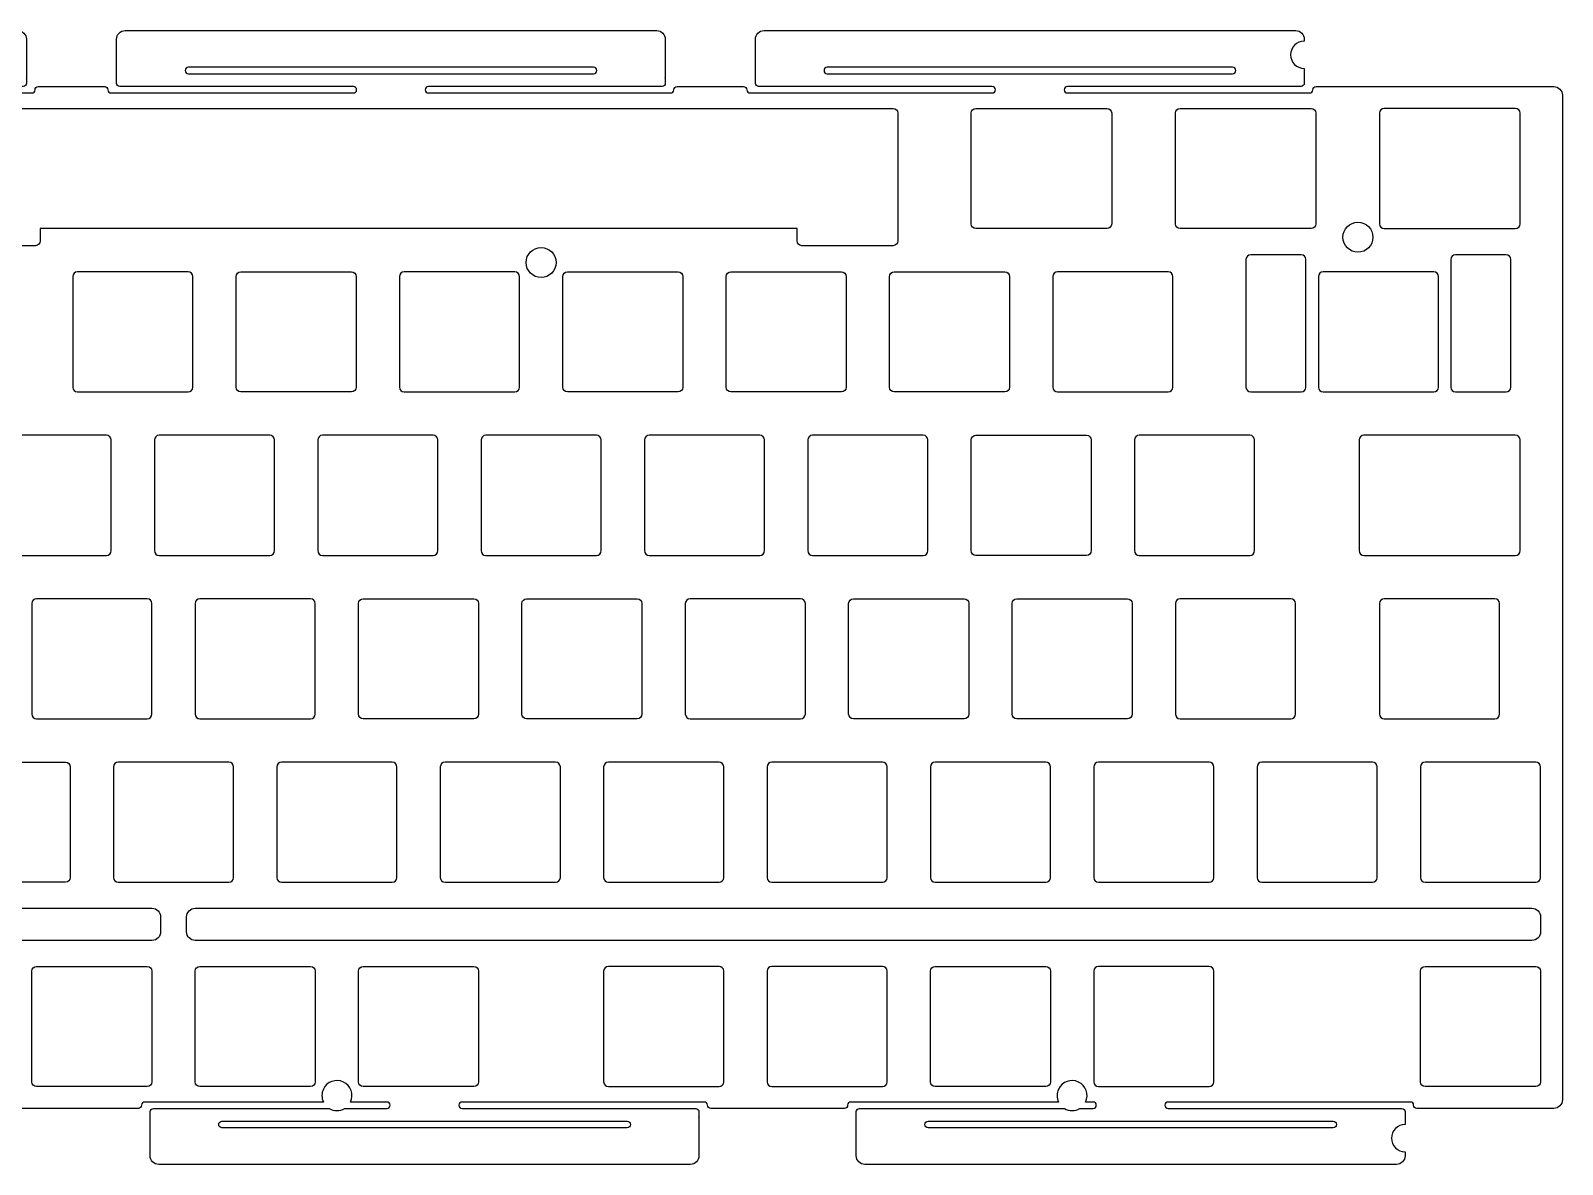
# Model space of a CAD drawing. Extents: x 126 to 474, y 234 to 367.
# Drawn here: x 295.2 to 473.9, y 234.4 to 366.6 of the extents above; entities that cross this region are included whole.
import ezdxf

# ---------------------------------------------------------------- set-up
doc = ezdxf.new("R2010")
doc.units = 0
doc.header["$MEASUREMENT"] = 0
doc.layers.get('0').update_dxf_attribs({"lineweight": 0})

# ---------------------------------------------------------------- blocks, each defined once
blk = doc.blocks.new('Block_0')
at = {"color": 18, "lineweight": 25, "true_color": 0x000000}
for centre in [(450.02, 342.5), (354.77, 339.55)]:
    blk.add_circle(centre, 1.75, dxfattribs=at)
for points, knots in [([(156.24, 365.35), (157.12, 365.35), (157.83, 364.64), (157.83, 363.77), (157.83, 362.89), (157.12, 362.18), (156.24, 362.18), (156.24, 362.18), (156.24, 360.43), (156.24, 360.43), (156.24, 360.22), (156.41, 360.06), (156.62, 360.06), (156.62, 360.06), (183.87, 360.06), (183.87, 360.06), (184.08, 360.06), (184.24, 359.89), (184.24, 359.68), (184.24, 359.47), (184.08, 359.31), (183.87, 359.31), (183.87, 359.31), (155.62, 359.31), (155.62, 359.31), (155.41, 359.31), (155.24, 359.47), (155.24, 359.68), (155.24, 359.89), (155.08, 360.06), (154.87, 360.06), (154.87, 360.06), (127.14, 360.06), (127.14, 360.06), (126.59, 360.06), (126.14, 359.61), (126.14, 359.06), (126.14, 359.06), (126.14, 241.94), (126.14, 241.94), (126.14, 241.39), (126.59, 240.94), (127.14, 240.94), (127.14, 240.94), (143.11, 240.94), (143.11, 240.94), (143.32, 240.94), (143.48, 241.11), (143.48, 241.32), (143.48, 241.53), (143.65, 241.69), (143.86, 241.69), (143.86, 241.69), (162.69, 241.69), (162.69, 241.69), (162.46, 242.17), (162.46, 242.72), (162.69, 243.19), (163.1, 244.07), (164.15, 244.44), (165.02, 244.02), (165.89, 243.61), (166.26, 242.57), (165.85, 241.69), (165.85, 241.69), (172.11, 241.69), (172.11, 241.69), (172.32, 241.69), (172.48, 241.53), (172.48, 241.32), (172.48, 241.11), (172.32, 240.94), (172.11, 240.94), (172.11, 240.94), (165.17, 240.94), (165.17, 240.94), (164.62, 240.61), (163.92, 240.61), (163.37, 240.94), (163.37, 240.94), (144.86, 240.94), (144.86, 240.94), (144.65, 240.94), (144.49, 240.78), (144.49, 240.57), (144.49, 240.57), (144.49, 239.07), (144.49, 239.07), (145.36, 239.07), (146.07, 238.36), (146.07, 237.48), (146.07, 236.6), (145.36, 235.89), (144.49, 235.89), (144.49, 235.89), (144.49, 235.42), (144.49, 235.42), (144.49, 234.87), (144.93, 234.42), (145.49, 234.42), (145.49, 234.42), (207.49, 234.42), (207.49, 234.42), (208.04, 234.42), (208.49, 234.87), (208.49, 235.42), (208.49, 235.42), (208.49, 240), (208.49, 240), (208.49, 239.98), (208.48, 239.96), (208.48, 239.94), (208.48, 239.94), (208.48, 240.57), (208.48, 240.57), (208.48, 240.78), (208.32, 240.94), (208.11, 240.94), (208.11, 240.94), (180.86, 240.94), (180.86, 240.94), (180.65, 240.94), (180.48, 241.11), (180.48, 241.32), (180.48, 241.53), (180.65, 241.69), (180.86, 241.69), (180.86, 241.69), (209.11, 241.69), (209.11, 241.69), (209.32, 241.69), (209.48, 241.53), (209.48, 241.32), (209.48, 241.11), (209.65, 240.94), (209.86, 240.94), (209.86, 240.94), (225.45, 240.94), (225.45, 240.94), (225.66, 240.94), (225.83, 241.11), (225.83, 241.32), (225.83, 241.53), (226, 241.69), (226.2, 241.69), (226.2, 241.69), (243.65, 241.69), (243.65, 241.69), (243.42, 242.17), (243.42, 242.72), (243.65, 243.19), (244.06, 244.07), (245.11, 244.44), (245.98, 244.02), (246.85, 243.61), (247.23, 242.57), (246.81, 241.69), (246.81, 241.69), (254.45, 241.69), (254.45, 241.69), (254.66, 241.69), (254.83, 241.53), (254.83, 241.32), (254.83, 241.11), (254.66, 240.94), (254.45, 240.94), (254.45, 240.94), (246.13, 240.94), (246.13, 240.94), (245.58, 240.61), (244.88, 240.61), (244.33, 240.94), (244.33, 240.94), (227.2, 240.94), (227.2, 240.94), (227, 240.94), (226.83, 240.78), (226.83, 240.57), (226.83, 240.57), (226.83, 235.42), (226.83, 235.42), (226.83, 234.87), (227.28, 234.42), (227.83, 234.42), (227.83, 234.42), (289.83, 234.42), (289.83, 234.42), (290.38, 234.42), (290.83, 234.87), (290.83, 235.42), (290.83, 235.42), (290.83, 239.99), (290.83, 239.99), (290.83, 239.97), (290.83, 239.96), (290.83, 239.94), (290.83, 239.94), (290.83, 240.57), (290.83, 240.57), (290.83, 240.78), (290.66, 240.94), (290.45, 240.94), (290.45, 240.94), (263.2, 240.94), (263.2, 240.94), (263, 240.94), (262.83, 241.11), (262.83, 241.32), (262.83, 241.53), (263, 241.69), (263.2, 241.69), (263.2, 241.69), (291.45, 241.69), (291.45, 241.69), (291.66, 241.69), (291.83, 241.53), (291.83, 241.32), (291.83, 241.11), (292, 240.94), (292.2, 240.94), (292.2, 240.94), (307.8, 240.94), (307.8, 240.94), (308, 240.94), (308.17, 241.11), (308.17, 241.32), (308.17, 241.53), (308.34, 241.69), (308.55, 241.69), (308.55, 241.69), (329.38, 241.69), (329.38, 241.69), (329.15, 242.17), (329.15, 242.72), (329.38, 243.19), (329.79, 244.07), (330.83, 244.44), (331.71, 244.02), (332.58, 243.61), (332.95, 242.57), (332.54, 241.69), (332.54, 241.69), (336.8, 241.69), (336.8, 241.69), (337, 241.69), (337.17, 241.53), (337.17, 241.32), (337.17, 241.11), (337, 240.94), (336.8, 240.94), (336.8, 240.94), (331.86, 240.94), (331.86, 240.94), (331.3, 240.61), (330.61, 240.61), (330.05, 240.94), (330.05, 240.94), (309.55, 240.94), (309.55, 240.94), (309.34, 240.94), (309.17, 240.78), (309.17, 240.57), (309.17, 240.57), (309.17, 235.42), (309.17, 235.42), (309.17, 234.87), (309.62, 234.42), (310.17, 234.42), (310.17, 234.42), (372.17, 234.42), (372.17, 234.42), (372.72, 234.42), (373.17, 234.87), (373.17, 235.42), (373.17, 235.42), (373.17, 239.98), (373.17, 239.98), (373.17, 239.96), (373.17, 239.95), (373.17, 239.94), (373.17, 239.94), (373.17, 240.57), (373.17, 240.57), (373.17, 240.78), (373, 240.94), (372.8, 240.94), (372.8, 240.94), (345.55, 240.94), (345.55, 240.94), (345.34, 240.94), (345.17, 241.11), (345.17, 241.32), (345.17, 241.53), (345.34, 241.69), (345.55, 241.69), (345.55, 241.69), (373.8, 241.69), (373.8, 241.69), (374, 241.69), (374.17, 241.53), (374.17, 241.32), (374.17, 241.11), (374.34, 240.94), (374.55, 240.94), (374.55, 240.94), (390.14, 240.94), (390.14, 240.94), (390.35, 240.94), (390.51, 241.11), (390.51, 241.32), (390.51, 241.53), (390.68, 241.69), (390.89, 241.69), (390.89, 241.69), (415.1, 241.69), (415.1, 241.69), (414.87, 242.17), (414.87, 242.72), (415.1, 243.19), (415.51, 244.07), (416.56, 244.44), (417.43, 244.02), (418.3, 243.61), (418.68, 242.57), (418.26, 241.69), (418.26, 241.69), (419.14, 241.69), (419.14, 241.69), (419.35, 241.69), (419.51, 241.53), (419.51, 241.32), (419.51, 241.11), (419.35, 240.94), (419.14, 240.94), (419.14, 240.94), (417.58, 240.94), (417.58, 240.94), (417.03, 240.61), (416.33, 240.61), (415.78, 240.94), (415.78, 240.94), (391.89, 240.94), (391.89, 240.94), (391.68, 240.94), (391.51, 240.78), (391.51, 240.57), (391.51, 240.57), (391.51, 235.42), (391.51, 235.42), (391.51, 234.87), (391.96, 234.42), (392.51, 234.42), (392.51, 234.42), (454.51, 234.42), (454.51, 234.42), (455.07, 234.42), (455.51, 234.87), (455.51, 235.42), (455.51, 235.42), (455.51, 235.89), (455.51, 235.89), (454.64, 235.89), (453.93, 236.6), (453.93, 237.48), (453.93, 238.36), (454.64, 239.07), (455.51, 239.07), (455.51, 239.07), (455.51, 240.57), (455.51, 240.57), (455.51, 240.78), (455.35, 240.94), (455.14, 240.94), (455.14, 240.94), (427.89, 240.94), (427.89, 240.94), (427.68, 240.94), (427.51, 241.11), (427.51, 241.32), (427.51, 241.53), (427.68, 241.69), (427.89, 241.69), (427.89, 241.69), (456.14, 241.69), (456.14, 241.69), (456.35, 241.69), (456.51, 241.53), (456.51, 241.32), (456.51, 241.11), (456.68, 240.94), (456.89, 240.94), (456.89, 240.94), (472.86, 240.94), (472.86, 240.94), (473.41, 240.94), (473.86, 241.39), (473.86, 241.94), (473.86, 241.94), (473.86, 359.06), (473.86, 359.06), (473.86, 359.61), (473.41, 360.06), (472.86, 360.06), (472.86, 360.06), (445.13, 360.06), (445.13, 360.06), (444.92, 360.06), (444.76, 359.89), (444.76, 359.68), (444.76, 359.47), (444.59, 359.31), (444.38, 359.31), (444.38, 359.31), (416.13, 359.31), (416.13, 359.31), (415.92, 359.31), (415.76, 359.47), (415.76, 359.68), (415.76, 359.89), (415.92, 360.06), (416.13, 360.06), (416.13, 360.06), (443.38, 360.06), (443.38, 360.06), (443.59, 360.06), (443.76, 360.22), (443.76, 360.43), (443.76, 360.43), (443.76, 362.18), (443.76, 362.18), (442.88, 362.18), (442.17, 362.89), (442.17, 363.77), (442.17, 364.64), (442.88, 365.35), (443.76, 365.35), (443.76, 365.35), (443.76, 365.58), (443.76, 365.58), (443.76, 366.13), (443.31, 366.58), (442.76, 366.58), (442.76, 366.58), (380.76, 366.58), (380.76, 366.58), (380.2, 366.58), (379.76, 366.13), (379.76, 365.58), (379.76, 365.58), (379.76, 360.43), (379.76, 360.43), (379.76, 360.22), (379.92, 360.06), (380.13, 360.06), (380.13, 360.06), (407.38, 360.06), (407.38, 360.06), (407.59, 360.06), (407.76, 359.89), (407.76, 359.68), (407.76, 359.47), (407.59, 359.31), (407.38, 359.31), (407.38, 359.31), (379.13, 359.31), (379.13, 359.31), (378.92, 359.31), (378.76, 359.47), (378.76, 359.68), (378.76, 359.89), (378.59, 360.06), (378.38, 360.06), (378.38, 360.06), (370.63, 360.06), (370.63, 360.06), (370.42, 360.06), (370.25, 359.89), (370.25, 359.68), (370.25, 359.47), (370.08, 359.31), (369.88, 359.31), (369.88, 359.31), (341.63, 359.31), (341.63, 359.31), (341.42, 359.31), (341.25, 359.47), (341.25, 359.68), (341.25, 359.89), (341.42, 360.06), (341.63, 360.06), (341.63, 360.06), (368.88, 360.06), (368.88, 360.06), (369.08, 360.06), (369.25, 360.22), (369.25, 360.43), (369.25, 360.43), (369.25, 361.06), (369.25, 361.06), (369.25, 361.05), (369.25, 361.04), (369.25, 361.03), (369.25, 361.03), (369.25, 365.58), (369.25, 365.58), (369.25, 366.13), (368.8, 366.58), (368.25, 366.58), (368.25, 366.58), (306.25, 366.58), (306.25, 366.58), (305.7, 366.58), (305.25, 366.13), (305.25, 365.58), (305.25, 365.58), (305.25, 360.43), (305.25, 360.43), (305.25, 360.22), (305.42, 360.06), (305.63, 360.06), (305.63, 360.06), (332.88, 360.06), (332.88, 360.06), (333.08, 360.06), (333.25, 359.89), (333.25, 359.68), (333.25, 359.47), (333.08, 359.31), (332.88, 359.31), (332.88, 359.31), (304.63, 359.31), (304.63, 359.31), (304.42, 359.31), (304.25, 359.47), (304.25, 359.68), (304.25, 359.89), (304.08, 360.06), (303.88, 360.06), (303.88, 360.06), (296.12, 360.06), (296.12, 360.06), (295.92, 360.06), (295.75, 359.89), (295.75, 359.68), (295.75, 359.47), (295.58, 359.31), (295.37, 359.31), (295.37, 359.31), (267.12, 359.31), (267.12, 359.31), (266.92, 359.31), (266.75, 359.47), (266.75, 359.68), (266.75, 359.89), (266.92, 360.06), (267.12, 360.06), (267.12, 360.06), (294.37, 360.06), (294.37, 360.06), (294.58, 360.06), (294.75, 360.22), (294.75, 360.43), (294.75, 360.43), (294.75, 361.06), (294.75, 361.06), (294.75, 361.05), (294.75, 361.04), (294.75, 361.02), (294.75, 361.02), (294.75, 365.58), (294.75, 365.58), (294.75, 366.13), (294.3, 366.58), (293.75, 366.58), (293.75, 366.58), (231.75, 366.58), (231.75, 366.58), (231.2, 366.58), (230.75, 366.13), (230.75, 365.58), (230.75, 365.58), (230.75, 360.43), (230.75, 360.43), (230.75, 360.22), (230.92, 360.06), (231.12, 360.06), (231.12, 360.06), (258.37, 360.06), (258.37, 360.06), (258.58, 360.06), (258.75, 359.89), (258.75, 359.68), (258.75, 359.47), (258.58, 359.31), (258.37, 359.31), (258.37, 359.31), (230.12, 359.31), (230.12, 359.31), (229.92, 359.31), (229.75, 359.47), (229.75, 359.68), (229.75, 359.89), (229.58, 360.06), (229.37, 360.06), (229.37, 360.06), (221.62, 360.06), (221.62, 360.06), (221.41, 360.06), (221.24, 359.89), (221.24, 359.68), (221.24, 359.47), (221.08, 359.31), (220.87, 359.31), (220.87, 359.31), (192.62, 359.31), (192.62, 359.31), (192.41, 359.31), (192.24, 359.47), (192.24, 359.68), (192.24, 359.89), (192.41, 360.06), (192.62, 360.06), (192.62, 360.06), (219.87, 360.06), (219.87, 360.06), (220.08, 360.06), (220.24, 360.22), (220.24, 360.43), (220.24, 360.43), (220.24, 361.06), (220.24, 361.06), (220.24, 361.04), (220.24, 361.03), (220.24, 361.02), (220.24, 361.02), (220.24, 365.58), (220.24, 365.58), (220.24, 366.13), (219.8, 366.58), (219.24, 366.58), (219.24, 366.58), (157.24, 366.58), (157.24, 366.58), (156.69, 366.58), (156.24, 366.13), (156.24, 365.58), (156.24, 365.58), (156.24, 365.35), (156.24, 365.35)], [0, 0, 0, 0, 1, 1, 1, 2, 2, 2, 3, 3, 3, 4, 4, 4, 5, 5, 5, 6, 6, 6, 7, 7, 7, 8, 8, 8, 9, 9, 9, 10, 10, 10, 11, 11, 11, 12, 12, 12, 13, 13, 13, 14, 14, 14, 15, 15, 15, 16, 16, 16, 17, 17, 17, 18, 18, 18, 19, 19, 19, 20, 20, 20, 21, 21, 21, 22, 22, 22, 23, 23, 23, 24, 24, 24, 25, 25, 25, 26, 26, 26, 27, 27, 27, 28, 28, 28, 29, 29, 29, 30, 30, 30, 31, 31, 31, 32, 32, 32, 33, 33, 33, 34, 34, 34, 35, 35, 35, 36, 36, 36, 37, 37, 37, 38, 38, 38, 39, 39, 39, 40, 40, 40, 41, 41, 41, 42, 42, 42, 43, 43, 43, 44, 44, 44, 45, 45, 45, 46, 46, 46, 47, 47, 47, 48, 48, 48, 49, 49, 49, 50, 50, 50, 51, 51, 51, 52, 52, 52, 53, 53, 53, 54, 54, 54, 55, 55, 55, 56, 56, 56, 57, 57, 57, 58, 58, 58, 59, 59, 59, 60, 60, 60, 61, 61, 61, 62, 62, 62, 63, 63, 63, 64, 64, 64, 65, 65, 65, 66, 66, 66, 67, 67, 67, 68, 68, 68, 69, 69, 69, 70, 70, 70, 71, 71, 71, 72, 72, 72, 73, 73, 73, 74, 74, 74, 75, 75, 75, 76, 76, 76, 77, 77, 77, 78, 78, 78, 79, 79, 79, 80, 80, 80, 81, 81, 81, 82, 82, 82, 83, 83, 83, 84, 84, 84, 85, 85, 85, 86, 86, 86, 87, 87, 87, 88, 88, 88, 89, 89, 89, 90, 90, 90, 91, 91, 91, 92, 92, 92, 93, 93, 93, 94, 94, 94, 95, 95, 95, 96, 96, 96, 97, 97, 97, 98, 98, 98, 99, 99, 99, 100, 100, 100, 101, 101, 101, 102, 102, 102, 103, 103, 103, 104, 104, 104, 105, 105, 105, 106, 106, 106, 107, 107, 107, 108, 108, 108, 109, 109, 109, 110, 110, 110, 111, 111, 111, 112, 112, 112, 113, 113, 113, 114, 114, 114, 115, 115, 115, 116, 116, 116, 117, 117, 117, 118, 118, 118, 119, 119, 119, 120, 120, 120, 121, 121, 121, 122, 122, 122, 123, 123, 123, 124, 124, 124, 125, 125, 125, 126, 126, 126, 127, 127, 127, 128, 128, 128, 129, 129, 129, 130, 130, 130, 131, 131, 131, 132, 132, 132, 133, 133, 133, 134, 134, 134, 135, 135, 135, 136, 136, 136, 137, 137, 137, 138, 138, 138, 139, 139, 139, 140, 140, 140, 141, 141, 141, 142, 142, 142, 143, 143, 143, 144, 144, 144, 145, 145, 145, 146, 146, 146, 147, 147, 147, 148, 148, 148, 149, 149, 149, 150, 150, 150, 151, 151, 151, 152, 152, 152, 153, 153, 153, 154, 154, 154, 155, 155, 155, 156, 156, 156, 157, 157, 157, 158, 158, 158, 159, 159, 159, 160, 160, 160, 161, 161, 161, 162, 162, 162, 163, 163, 163, 164, 164, 164, 165, 165, 165, 166, 166, 166, 167, 167, 167, 168, 168, 168, 169, 169, 169, 170, 170, 170, 171, 171, 171, 172, 172, 172, 173, 173, 173, 174, 174, 174, 175, 175, 175, 176, 176, 176, 177, 177, 177, 178, 178, 178, 179, 179, 179, 180, 180, 180, 181, 181, 181, 182, 182, 182, 183, 183, 183, 184, 184, 184, 185, 185, 185, 186, 186, 186, 187, 187, 187, 188, 188, 188, 189, 189, 189, 190, 190, 190, 191, 191, 191, 192, 192, 192, 193, 193, 193, 194, 194, 194, 195, 195, 195, 196, 196, 196, 197, 197, 197, 198, 198, 198, 199, 199, 199, 200, 200, 200, 201, 201, 201, 202, 202, 202, 203, 203, 203, 204, 204, 204, 205, 205, 205, 206, 206, 206, 207, 207, 207, 208, 208, 208, 209, 209, 209, 210, 210, 210, 211, 211, 211, 212, 212, 212, 213, 213, 213, 214, 214, 214, 215, 215, 215, 216, 216, 216, 216]), ([(360.88, 362.31), (361.08, 362.31), (361.25, 362.14), (361.25, 361.93), (361.25, 361.72), (361.08, 361.56), (360.88, 361.56), (360.88, 361.56), (313.63, 361.56), (313.63, 361.56), (313.42, 361.56), (313.25, 361.72), (313.25, 361.93), (313.25, 362.14), (313.42, 362.31), (313.63, 362.31), (313.63, 362.31), (360.88, 362.31), (360.88, 362.31)], [0, 0, 0, 0, 1, 1, 1, 2, 2, 2, 3, 3, 3, 4, 4, 4, 5, 5, 5, 6, 6, 6, 6]), ([(435.38, 362.31), (435.59, 362.31), (435.76, 362.14), (435.76, 361.93), (435.76, 361.72), (435.59, 361.56), (435.38, 361.56), (435.38, 361.56), (388.13, 361.56), (388.13, 361.56), (387.92, 361.56), (387.76, 361.72), (387.76, 361.93), (387.76, 362.14), (387.92, 362.31), (388.13, 362.31), (388.13, 362.31), (435.38, 362.31), (435.38, 362.31)], [0, 0, 0, 0, 1, 1, 1, 2, 2, 2, 3, 3, 3, 4, 4, 4, 5, 5, 5, 6, 6, 6, 6]), ([(395.81, 357.51), (395.81, 357.51), (262.59, 357.51), (262.59, 357.51), (262.29, 357.51), (262.04, 357.26), (262.04, 356.96), (262.04, 356.96), (262.04, 344.06), (262.04, 344.06), (262.04, 343.75), (262.29, 343.51), (262.59, 343.51), (262.59, 343.51), (270.31, 343.51), (270.31, 343.51), (270.31, 343.51), (270.31, 342.06), (270.31, 342.06), (270.31, 341.75), (270.55, 341.51), (270.86, 341.51), (270.86, 341.51), (276.76, 341.51), (276.76, 341.51), (277.06, 341.51), (277.31, 341.75), (277.31, 342.06), (277.31, 342.06), (277.31, 343.51), (277.31, 343.51), (277.31, 343.51), (277.88, 343.51), (277.88, 343.51), (277.92, 343.51), (277.96, 343.52), (278.01, 343.53), (278.23, 343.52), (278.46, 343.51), (278.7, 343.51), (278.7, 343.51), (289.36, 343.51), (289.36, 343.51), (289.36, 343.51), (289.36, 342.06), (289.36, 342.06), (289.36, 341.75), (289.61, 341.51), (289.91, 341.51), (289.91, 341.51), (295.81, 341.51), (295.81, 341.51), (296.12, 341.51), (296.36, 341.75), (296.36, 342.06), (296.36, 342.06), (296.36, 343.51), (296.36, 343.51), (296.36, 343.51), (384.61, 343.51), (384.61, 343.51), (384.61, 343.51), (384.61, 342.06), (384.61, 342.06), (384.61, 341.75), (384.85, 341.51), (385.16, 341.51), (385.16, 341.51), (395.81, 341.51), (395.81, 341.51), (396.12, 341.51), (396.36, 341.75), (396.36, 342.06), (396.36, 342.06), (396.36, 356.96), (396.36, 356.96), (396.36, 357.26), (396.12, 357.51), (395.81, 357.51)], [0, 0, 0, 0, 1, 1, 1, 2, 2, 2, 3, 3, 3, 4, 4, 4, 5, 5, 5, 6, 6, 6, 7, 7, 7, 8, 8, 8, 9, 9, 9, 10, 10, 10, 11, 11, 11, 12, 12, 12, 13, 13, 13, 14, 14, 14, 15, 15, 15, 16, 16, 16, 17, 17, 17, 18, 18, 18, 19, 19, 19, 20, 20, 20, 21, 21, 21, 22, 22, 22, 23, 23, 23, 24, 24, 24, 25, 25, 25, 26, 26, 26, 26]), ([(405.47, 343.51), (405.47, 343.51), (420.75, 343.51), (420.75, 343.51), (421.05, 343.51), (421.3, 343.75), (421.3, 344.06), (421.3, 344.06), (421.3, 356.96), (421.3, 356.96), (421.3, 357.26), (421.05, 357.51), (420.75, 357.51), (420.75, 357.51), (405.47, 357.51), (405.47, 357.51), (405.16, 357.51), (404.92, 357.26), (404.92, 356.96), (404.92, 356.96), (404.92, 344.06), (404.92, 344.06), (404.92, 343.75), (405.16, 343.51), (405.47, 343.51)], [0, 0, 0, 0, 1, 1, 1, 2, 2, 2, 3, 3, 3, 4, 4, 4, 5, 5, 5, 6, 6, 6, 7, 7, 7, 8, 8, 8, 8]), ([(445.11, 344.06), (445.11, 344.06), (445.11, 356.96), (445.11, 356.96), (445.11, 357.26), (444.87, 357.51), (444.56, 357.51), (444.56, 357.51), (429.28, 357.51), (429.28, 357.51), (428.98, 357.51), (428.73, 357.26), (428.73, 356.96), (428.73, 356.96), (428.73, 344.06), (428.73, 344.06), (428.73, 343.75), (428.98, 343.51), (429.28, 343.51), (429.28, 343.51), (444.56, 343.51), (444.56, 343.51), (444.87, 343.51), (445.11, 343.75), (445.11, 344.06)], [0, 0, 0, 0, 1, 1, 1, 2, 2, 2, 3, 3, 3, 4, 4, 4, 5, 5, 5, 6, 6, 6, 7, 7, 7, 8, 8, 8, 8]), ([(452.54, 356.96), (452.54, 357.26), (452.79, 357.51), (453.09, 357.51), (453.09, 357.51), (468.37, 357.51), (468.37, 357.51), (468.68, 357.51), (468.92, 357.26), (468.92, 356.96), (468.92, 356.96), (468.92, 344.06), (468.92, 344.06), (468.92, 343.75), (468.68, 343.51), (468.37, 343.51), (468.37, 343.51), (453.09, 343.51), (453.09, 343.51), (452.79, 343.51), (452.54, 343.75), (452.54, 344.06), (452.54, 344.06), (452.54, 356.96), (452.54, 356.96)], [0, 0, 0, 0, 1, 1, 1, 2, 2, 2, 3, 3, 3, 4, 4, 4, 5, 5, 5, 6, 6, 6, 7, 7, 7, 8, 8, 8, 8]), ([(443.96, 325.01), (443.96, 324.7), (443.72, 324.46), (443.41, 324.46), (443.41, 324.46), (437.51, 324.46), (437.51, 324.46), (437.21, 324.46), (436.96, 324.7), (436.96, 325.01), (436.96, 325.01), (436.96, 339.91), (436.96, 339.91), (436.96, 340.21), (437.21, 340.46), (437.51, 340.46), (437.51, 340.46), (443.41, 340.46), (443.41, 340.46), (443.72, 340.46), (443.96, 340.21), (443.96, 339.91), (443.96, 339.91), (443.96, 325.01), (443.96, 325.01)], [0, 0, 0, 0, 1, 1, 1, 2, 2, 2, 3, 3, 3, 4, 4, 4, 5, 5, 5, 6, 6, 6, 7, 7, 7, 8, 8, 8, 8]), ([(460.84, 339.91), (460.84, 340.21), (461.08, 340.46), (461.39, 340.46), (461.39, 340.46), (467.29, 340.46), (467.29, 340.46), (467.59, 340.46), (467.84, 340.21), (467.84, 339.91), (467.84, 339.91), (467.84, 325.01), (467.84, 325.01), (467.84, 324.7), (467.59, 324.46), (467.29, 324.46), (467.29, 324.46), (461.39, 324.46), (461.39, 324.46), (461.08, 324.46), (460.84, 324.7), (460.84, 325.01), (460.84, 325.01), (460.84, 339.91), (460.84, 339.91)], [0, 0, 0, 0, 1, 1, 1, 2, 2, 2, 3, 3, 3, 4, 4, 4, 5, 5, 5, 6, 6, 6, 7, 7, 7, 8, 8, 8, 8]), ([(300.69, 324.46), (300.39, 324.46), (300.14, 324.7), (300.14, 325.01), (300.14, 325.01), (300.14, 337.91), (300.14, 337.91), (300.14, 338.21), (300.39, 338.46), (300.69, 338.46), (300.69, 338.46), (313.59, 338.46), (313.59, 338.46), (313.9, 338.46), (314.14, 338.21), (314.14, 337.91), (314.14, 337.91), (314.14, 325.01), (314.14, 325.01), (314.14, 324.7), (313.9, 324.46), (313.59, 324.46), (313.59, 324.46), (300.69, 324.46), (300.69, 324.46)], [0, 0, 0, 0, 1, 1, 1, 2, 2, 2, 3, 3, 3, 4, 4, 4, 5, 5, 5, 6, 6, 6, 7, 7, 7, 8, 8, 8, 8]), ([(319.74, 324.46), (319.74, 324.46), (332.64, 324.46), (332.64, 324.46), (332.95, 324.46), (333.19, 324.7), (333.19, 325.01), (333.19, 325.01), (333.19, 337.91), (333.19, 337.91), (333.19, 338.21), (332.95, 338.46), (332.64, 338.46), (332.64, 338.46), (319.74, 338.46), (319.74, 338.46), (319.44, 338.46), (319.19, 338.21), (319.19, 337.91), (319.19, 337.91), (319.19, 325.01), (319.19, 325.01), (319.19, 324.7), (319.44, 324.46), (319.74, 324.46)], [0, 0, 0, 0, 1, 1, 1, 2, 2, 2, 3, 3, 3, 4, 4, 4, 5, 5, 5, 6, 6, 6, 7, 7, 7, 8, 8, 8, 8]), ([(352.24, 325.01), (352.24, 324.7), (352, 324.46), (351.69, 324.46), (351.69, 324.46), (338.79, 324.46), (338.79, 324.46), (338.49, 324.46), (338.24, 324.7), (338.24, 325.01), (338.24, 325.01), (338.24, 337.91), (338.24, 337.91), (338.24, 338.21), (338.49, 338.46), (338.79, 338.46), (338.79, 338.46), (351.69, 338.46), (351.69, 338.46), (352, 338.46), (352.24, 338.21), (352.24, 337.91), (352.24, 337.91), (352.24, 325.01), (352.24, 325.01)], [0, 0, 0, 0, 1, 1, 1, 2, 2, 2, 3, 3, 3, 4, 4, 4, 5, 5, 5, 6, 6, 6, 7, 7, 7, 8, 8, 8, 8]), ([(357.84, 324.46), (357.84, 324.46), (370.74, 324.46), (370.74, 324.46), (371.05, 324.46), (371.29, 324.7), (371.29, 325.01), (371.29, 325.01), (371.29, 337.91), (371.29, 337.91), (371.29, 338.21), (371.05, 338.46), (370.74, 338.46), (370.74, 338.46), (357.84, 338.46), (357.84, 338.46), (357.54, 338.46), (357.29, 338.21), (357.29, 337.91), (357.29, 337.91), (357.29, 325.01), (357.29, 325.01), (357.29, 324.7), (357.54, 324.46), (357.84, 324.46)], [0, 0, 0, 0, 1, 1, 1, 2, 2, 2, 3, 3, 3, 4, 4, 4, 5, 5, 5, 6, 6, 6, 7, 7, 7, 8, 8, 8, 8]), ([(389.79, 338.46), (389.79, 338.46), (376.89, 338.46), (376.89, 338.46), (376.59, 338.46), (376.34, 338.21), (376.34, 337.91), (376.34, 337.91), (376.34, 325.01), (376.34, 325.01), (376.34, 324.7), (376.59, 324.46), (376.89, 324.46), (376.89, 324.46), (389.79, 324.46), (389.79, 324.46), (390.1, 324.46), (390.34, 324.7), (390.34, 325.01), (390.34, 325.01), (390.34, 337.91), (390.34, 337.91), (390.34, 338.21), (390.1, 338.46), (389.79, 338.46)], [0, 0, 0, 0, 1, 1, 1, 2, 2, 2, 3, 3, 3, 4, 4, 4, 5, 5, 5, 6, 6, 6, 7, 7, 7, 8, 8, 8, 8]), ([(395.39, 337.91), (395.39, 337.91), (395.39, 325.01), (395.39, 325.01), (395.39, 324.7), (395.64, 324.46), (395.94, 324.46), (395.94, 324.46), (408.84, 324.46), (408.84, 324.46), (409.15, 324.46), (409.39, 324.7), (409.39, 325.01), (409.39, 325.01), (409.39, 337.91), (409.39, 337.91), (409.39, 338.21), (409.15, 338.46), (408.84, 338.46), (408.84, 338.46), (395.94, 338.46), (395.94, 338.46), (395.64, 338.46), (395.39, 338.21), (395.39, 337.91)], [0, 0, 0, 0, 1, 1, 1, 2, 2, 2, 3, 3, 3, 4, 4, 4, 5, 5, 5, 6, 6, 6, 7, 7, 7, 8, 8, 8, 8]), ([(414.99, 324.46), (414.69, 324.46), (414.44, 324.7), (414.44, 325.01), (414.44, 325.01), (414.44, 337.91), (414.44, 337.91), (414.44, 338.21), (414.69, 338.46), (414.99, 338.46), (414.99, 338.46), (427.89, 338.46), (427.89, 338.46), (428.2, 338.46), (428.44, 338.21), (428.44, 337.91), (428.44, 337.91), (428.44, 325.01), (428.44, 325.01), (428.44, 324.7), (428.2, 324.46), (427.89, 324.46), (427.89, 324.46), (414.99, 324.46), (414.99, 324.46)], [0, 0, 0, 0, 1, 1, 1, 2, 2, 2, 3, 3, 3, 4, 4, 4, 5, 5, 5, 6, 6, 6, 7, 7, 7, 8, 8, 8, 8]), ([(445.4, 337.91), (445.4, 338.21), (445.65, 338.46), (445.95, 338.46), (445.95, 338.46), (458.85, 338.46), (458.85, 338.46), (459.15, 338.46), (459.4, 338.21), (459.4, 337.91), (459.4, 337.91), (459.4, 325.01), (459.4, 325.01), (459.4, 324.7), (459.15, 324.46), (458.85, 324.46), (458.85, 324.46), (445.95, 324.46), (445.95, 324.46), (445.65, 324.46), (445.4, 324.7), (445.4, 325.01), (445.4, 325.01), (445.4, 337.91), (445.4, 337.91)], [0, 0, 0, 0, 1, 1, 1, 2, 2, 2, 3, 3, 3, 4, 4, 4, 5, 5, 5, 6, 6, 6, 7, 7, 7, 8, 8, 8, 8]), ([(290.62, 318.86), (290.62, 319.16), (290.86, 319.41), (291.17, 319.41), (291.17, 319.41), (304.07, 319.41), (304.07, 319.41), (304.37, 319.41), (304.62, 319.16), (304.62, 318.86), (304.62, 318.86), (304.62, 305.96), (304.62, 305.96), (304.62, 305.65), (304.37, 305.41), (304.07, 305.41), (304.07, 305.41), (291.17, 305.41), (291.17, 305.41), (290.86, 305.41), (290.62, 305.65), (290.62, 305.96), (290.62, 305.96), (290.62, 318.86), (290.62, 318.86)], [0, 0, 0, 0, 1, 1, 1, 2, 2, 2, 3, 3, 3, 4, 4, 4, 5, 5, 5, 6, 6, 6, 7, 7, 7, 8, 8, 8, 8]), ([(323.67, 305.96), (323.67, 305.65), (323.42, 305.41), (323.12, 305.41), (323.12, 305.41), (310.22, 305.41), (310.22, 305.41), (309.91, 305.41), (309.67, 305.65), (309.67, 305.96), (309.67, 305.96), (309.67, 318.86), (309.67, 318.86), (309.67, 319.16), (309.91, 319.41), (310.22, 319.41), (310.22, 319.41), (323.12, 319.41), (323.12, 319.41), (323.42, 319.41), (323.67, 319.16), (323.67, 318.86), (323.67, 318.86), (323.67, 305.96), (323.67, 305.96)], [0, 0, 0, 0, 1, 1, 1, 2, 2, 2, 3, 3, 3, 4, 4, 4, 5, 5, 5, 6, 6, 6, 7, 7, 7, 8, 8, 8, 8]), ([(328.72, 318.86), (328.72, 319.16), (328.96, 319.41), (329.27, 319.41), (329.27, 319.41), (342.17, 319.41), (342.17, 319.41), (342.47, 319.41), (342.72, 319.16), (342.72, 318.86), (342.72, 318.86), (342.72, 305.96), (342.72, 305.96), (342.72, 305.65), (342.47, 305.41), (342.17, 305.41), (342.17, 305.41), (329.27, 305.41), (329.27, 305.41), (328.96, 305.41), (328.72, 305.65), (328.72, 305.96), (328.72, 305.96), (328.72, 318.86), (328.72, 318.86)], [0, 0, 0, 0, 1, 1, 1, 2, 2, 2, 3, 3, 3, 4, 4, 4, 5, 5, 5, 6, 6, 6, 7, 7, 7, 8, 8, 8, 8]), ([(348.32, 305.41), (348.01, 305.41), (347.77, 305.65), (347.77, 305.96), (347.77, 305.96), (347.77, 318.86), (347.77, 318.86), (347.77, 319.16), (348.01, 319.41), (348.32, 319.41), (348.32, 319.41), (361.22, 319.41), (361.22, 319.41), (361.52, 319.41), (361.77, 319.16), (361.77, 318.86), (361.77, 318.86), (361.77, 305.96), (361.77, 305.96), (361.77, 305.65), (361.52, 305.41), (361.22, 305.41), (361.22, 305.41), (348.32, 305.41), (348.32, 305.41)], [0, 0, 0, 0, 1, 1, 1, 2, 2, 2, 3, 3, 3, 4, 4, 4, 5, 5, 5, 6, 6, 6, 7, 7, 7, 8, 8, 8, 8]), ([(380.27, 319.41), (380.57, 319.41), (380.82, 319.16), (380.82, 318.86), (380.82, 318.86), (380.82, 305.96), (380.82, 305.96), (380.82, 305.65), (380.57, 305.41), (380.27, 305.41), (380.27, 305.41), (367.37, 305.41), (367.37, 305.41), (367.06, 305.41), (366.82, 305.65), (366.82, 305.96), (366.82, 305.96), (366.82, 318.86), (366.82, 318.86), (366.82, 319.16), (367.06, 319.41), (367.37, 319.41), (367.37, 319.41), (380.27, 319.41), (380.27, 319.41)], [0, 0, 0, 0, 1, 1, 1, 2, 2, 2, 3, 3, 3, 4, 4, 4, 5, 5, 5, 6, 6, 6, 7, 7, 7, 8, 8, 8, 8]), ([(399.87, 305.96), (399.87, 305.65), (399.62, 305.41), (399.32, 305.41), (399.32, 305.41), (386.42, 305.41), (386.42, 305.41), (386.11, 305.41), (385.87, 305.65), (385.87, 305.96), (385.87, 305.96), (385.87, 318.86), (385.87, 318.86), (385.87, 319.16), (386.11, 319.41), (386.42, 319.41), (386.42, 319.41), (399.32, 319.41), (399.32, 319.41), (399.62, 319.41), (399.87, 319.16), (399.87, 318.86), (399.87, 318.86), (399.87, 305.96), (399.87, 305.96)], [0, 0, 0, 0, 1, 1, 1, 2, 2, 2, 3, 3, 3, 4, 4, 4, 5, 5, 5, 6, 6, 6, 7, 7, 7, 8, 8, 8, 8]), ([(418.37, 319.41), (418.37, 319.41), (405.47, 319.41), (405.47, 319.41), (405.16, 319.41), (404.92, 319.16), (404.92, 318.86), (404.92, 318.86), (404.92, 305.96), (404.92, 305.96), (404.92, 305.65), (405.16, 305.41), (405.47, 305.41), (405.47, 305.41), (418.37, 305.41), (418.37, 305.41), (418.67, 305.41), (418.92, 305.65), (418.92, 305.96), (418.92, 305.96), (418.92, 318.86), (418.92, 318.86), (418.92, 319.16), (418.67, 319.41), (418.37, 319.41)], [0, 0, 0, 0, 1, 1, 1, 2, 2, 2, 3, 3, 3, 4, 4, 4, 5, 5, 5, 6, 6, 6, 7, 7, 7, 8, 8, 8, 8]), ([(424.52, 305.41), (424.21, 305.41), (423.97, 305.65), (423.97, 305.96), (423.97, 305.96), (423.97, 318.86), (423.97, 318.86), (423.97, 319.16), (424.21, 319.41), (424.52, 319.41), (424.52, 319.41), (437.42, 319.41), (437.42, 319.41), (437.72, 319.41), (437.97, 319.16), (437.97, 318.86), (437.97, 318.86), (437.97, 305.96), (437.97, 305.96), (437.97, 305.65), (437.72, 305.41), (437.42, 305.41), (437.42, 305.41), (424.52, 305.41), (424.52, 305.41)], [0, 0, 0, 0, 1, 1, 1, 2, 2, 2, 3, 3, 3, 4, 4, 4, 5, 5, 5, 6, 6, 6, 7, 7, 7, 8, 8, 8, 8]), ([(468.37, 319.41), (468.68, 319.41), (468.92, 319.16), (468.92, 318.86), (468.92, 318.86), (468.92, 305.96), (468.92, 305.96), (468.92, 305.65), (468.68, 305.41), (468.37, 305.41), (468.37, 305.41), (450.71, 305.41), (450.71, 305.41), (450.41, 305.41), (450.16, 305.65), (450.16, 305.96), (450.16, 305.96), (450.16, 318.86), (450.16, 318.86), (450.16, 319.16), (450.41, 319.41), (450.71, 319.41), (450.71, 319.41), (468.37, 319.41), (468.37, 319.41)], [0, 0, 0, 0, 1, 1, 1, 2, 2, 2, 3, 3, 3, 4, 4, 4, 5, 5, 5, 6, 6, 6, 7, 7, 7, 8, 8, 8, 8]), ([(308.83, 300.36), (309.14, 300.36), (309.38, 300.11), (309.38, 299.81), (309.38, 299.81), (309.38, 286.91), (309.38, 286.91), (309.38, 286.6), (309.14, 286.36), (308.83, 286.36), (308.83, 286.36), (295.93, 286.36), (295.93, 286.36), (295.63, 286.36), (295.38, 286.6), (295.38, 286.91), (295.38, 286.91), (295.38, 299.81), (295.38, 299.81), (295.38, 300.11), (295.63, 300.36), (295.93, 300.36), (295.93, 300.36), (308.83, 300.36), (308.83, 300.36)], [0, 0, 0, 0, 1, 1, 1, 2, 2, 2, 3, 3, 3, 4, 4, 4, 5, 5, 5, 6, 6, 6, 7, 7, 7, 8, 8, 8, 8]), ([(328.43, 286.91), (328.43, 286.6), (328.19, 286.36), (327.88, 286.36), (327.88, 286.36), (314.98, 286.36), (314.98, 286.36), (314.68, 286.36), (314.43, 286.6), (314.43, 286.91), (314.43, 286.91), (314.43, 299.81), (314.43, 299.81), (314.43, 300.11), (314.68, 300.36), (314.98, 300.36), (314.98, 300.36), (327.88, 300.36), (327.88, 300.36), (328.19, 300.36), (328.43, 300.11), (328.43, 299.81), (328.43, 299.81), (328.43, 286.91), (328.43, 286.91)], [0, 0, 0, 0, 1, 1, 1, 2, 2, 2, 3, 3, 3, 4, 4, 4, 5, 5, 5, 6, 6, 6, 7, 7, 7, 8, 8, 8, 8]), ([(347.48, 286.91), (347.48, 286.91), (347.48, 299.81), (347.48, 299.81), (347.48, 300.11), (347.24, 300.36), (346.93, 300.36), (346.93, 300.36), (334.03, 300.36), (334.03, 300.36), (333.73, 300.36), (333.48, 300.11), (333.48, 299.81), (333.48, 299.81), (333.48, 286.91), (333.48, 286.91), (333.48, 286.6), (333.73, 286.36), (334.03, 286.36), (334.03, 286.36), (346.93, 286.36), (346.93, 286.36), (347.24, 286.36), (347.48, 286.6), (347.48, 286.91)], [0, 0, 0, 0, 1, 1, 1, 2, 2, 2, 3, 3, 3, 4, 4, 4, 5, 5, 5, 6, 6, 6, 7, 7, 7, 8, 8, 8, 8]), ([(352.53, 299.81), (352.53, 299.81), (352.53, 286.91), (352.53, 286.91), (352.53, 286.6), (352.78, 286.36), (353.08, 286.36), (353.08, 286.36), (365.98, 286.36), (365.98, 286.36), (366.29, 286.36), (366.53, 286.6), (366.53, 286.91), (366.53, 286.91), (366.53, 299.81), (366.53, 299.81), (366.53, 300.11), (366.29, 300.36), (365.98, 300.36), (365.98, 300.36), (353.08, 300.36), (353.08, 300.36), (352.78, 300.36), (352.53, 300.11), (352.53, 299.81)], [0, 0, 0, 0, 1, 1, 1, 2, 2, 2, 3, 3, 3, 4, 4, 4, 5, 5, 5, 6, 6, 6, 7, 7, 7, 8, 8, 8, 8]), ([(385.58, 286.91), (385.58, 286.6), (385.34, 286.36), (385.03, 286.36), (385.03, 286.36), (372.13, 286.36), (372.13, 286.36), (371.83, 286.36), (371.58, 286.6), (371.58, 286.91), (371.58, 286.91), (371.58, 299.81), (371.58, 299.81), (371.58, 300.11), (371.83, 300.36), (372.13, 300.36), (372.13, 300.36), (385.03, 300.36), (385.03, 300.36), (385.34, 300.36), (385.58, 300.11), (385.58, 299.81), (385.58, 299.81), (385.58, 286.91), (385.58, 286.91)], [0, 0, 0, 0, 1, 1, 1, 2, 2, 2, 3, 3, 3, 4, 4, 4, 5, 5, 5, 6, 6, 6, 7, 7, 7, 8, 8, 8, 8]), ([(391.18, 286.36), (391.18, 286.36), (404.08, 286.36), (404.08, 286.36), (404.39, 286.36), (404.63, 286.6), (404.63, 286.91), (404.63, 286.91), (404.63, 299.81), (404.63, 299.81), (404.63, 300.11), (404.39, 300.36), (404.08, 300.36), (404.08, 300.36), (391.18, 300.36), (391.18, 300.36), (390.88, 300.36), (390.63, 300.11), (390.63, 299.81), (390.63, 299.81), (390.63, 286.91), (390.63, 286.91), (390.63, 286.6), (390.88, 286.36), (391.18, 286.36)], [0, 0, 0, 0, 1, 1, 1, 2, 2, 2, 3, 3, 3, 4, 4, 4, 5, 5, 5, 6, 6, 6, 7, 7, 7, 8, 8, 8, 8]), ([(423.13, 300.36), (423.13, 300.36), (410.23, 300.36), (410.23, 300.36), (409.93, 300.36), (409.68, 300.11), (409.68, 299.81), (409.68, 299.81), (409.68, 286.91), (409.68, 286.91), (409.68, 286.6), (409.93, 286.36), (410.23, 286.36), (410.23, 286.36), (423.13, 286.36), (423.13, 286.36), (423.44, 286.36), (423.68, 286.6), (423.68, 286.91), (423.68, 286.91), (423.68, 299.81), (423.68, 299.81), (423.68, 300.11), (423.44, 300.36), (423.13, 300.36)], [0, 0, 0, 0, 1, 1, 1, 2, 2, 2, 3, 3, 3, 4, 4, 4, 5, 5, 5, 6, 6, 6, 7, 7, 7, 8, 8, 8, 8]), ([(442.73, 286.91), (442.73, 286.6), (442.49, 286.36), (442.18, 286.36), (442.18, 286.36), (429.28, 286.36), (429.28, 286.36), (428.98, 286.36), (428.73, 286.6), (428.73, 286.91), (428.73, 286.91), (428.73, 299.81), (428.73, 299.81), (428.73, 300.11), (428.98, 300.36), (429.28, 300.36), (429.28, 300.36), (442.18, 300.36), (442.18, 300.36), (442.49, 300.36), (442.73, 300.11), (442.73, 299.81), (442.73, 299.81), (442.73, 286.91), (442.73, 286.91)], [0, 0, 0, 0, 1, 1, 1, 2, 2, 2, 3, 3, 3, 4, 4, 4, 5, 5, 5, 6, 6, 6, 7, 7, 7, 8, 8, 8, 8]), ([(465.99, 300.36), (466.3, 300.36), (466.54, 300.11), (466.54, 299.81), (466.54, 299.81), (466.54, 286.91), (466.54, 286.91), (466.54, 286.6), (466.3, 286.36), (465.99, 286.36), (465.99, 286.36), (453.09, 286.36), (453.09, 286.36), (452.79, 286.36), (452.54, 286.6), (452.54, 286.91), (452.54, 286.91), (452.54, 299.81), (452.54, 299.81), (452.54, 300.11), (452.79, 300.36), (453.09, 300.36), (453.09, 300.36), (465.99, 300.36), (465.99, 300.36)], [0, 0, 0, 0, 1, 1, 1, 2, 2, 2, 3, 3, 3, 4, 4, 4, 5, 5, 5, 6, 6, 6, 7, 7, 7, 8, 8, 8, 8]), ([(299.86, 267.86), (299.86, 267.86), (299.86, 280.76), (299.86, 280.76), (299.86, 281.06), (299.61, 281.31), (299.31, 281.31), (299.31, 281.31), (286.41, 281.31), (286.41, 281.31), (286.1, 281.31), (285.86, 281.06), (285.86, 280.76), (285.86, 280.76), (285.86, 267.86), (285.86, 267.86), (285.86, 267.55), (286.1, 267.31), (286.41, 267.31), (286.41, 267.31), (299.31, 267.31), (299.31, 267.31), (299.61, 267.31), (299.86, 267.55), (299.86, 267.86)], [0, 0, 0, 0, 1, 1, 1, 2, 2, 2, 3, 3, 3, 4, 4, 4, 5, 5, 5, 6, 6, 6, 7, 7, 7, 8, 8, 8, 8]), ([(305.46, 267.31), (305.15, 267.31), (304.91, 267.55), (304.91, 267.86), (304.91, 267.86), (304.91, 280.76), (304.91, 280.76), (304.91, 281.06), (305.15, 281.31), (305.46, 281.31), (305.46, 281.31), (318.36, 281.31), (318.36, 281.31), (318.66, 281.31), (318.91, 281.06), (318.91, 280.76), (318.91, 280.76), (318.91, 267.86), (318.91, 267.86), (318.91, 267.55), (318.66, 267.31), (318.36, 267.31), (318.36, 267.31), (305.46, 267.31), (305.46, 267.31)], [0, 0, 0, 0, 1, 1, 1, 2, 2, 2, 3, 3, 3, 4, 4, 4, 5, 5, 5, 6, 6, 6, 7, 7, 7, 8, 8, 8, 8]), ([(324.51, 267.31), (324.2, 267.31), (323.96, 267.55), (323.96, 267.86), (323.96, 267.86), (323.96, 280.76), (323.96, 280.76), (323.96, 281.06), (324.2, 281.31), (324.51, 281.31), (324.51, 281.31), (337.41, 281.31), (337.41, 281.31), (337.71, 281.31), (337.96, 281.06), (337.96, 280.76), (337.96, 280.76), (337.96, 267.86), (337.96, 267.86), (337.96, 267.55), (337.71, 267.31), (337.41, 267.31), (337.41, 267.31), (324.51, 267.31), (324.51, 267.31)], [0, 0, 0, 0, 1, 1, 1, 2, 2, 2, 3, 3, 3, 4, 4, 4, 5, 5, 5, 6, 6, 6, 7, 7, 7, 8, 8, 8, 8]), ([(356.46, 281.31), (356.76, 281.31), (357.01, 281.06), (357.01, 280.76), (357.01, 280.76), (357.01, 267.86), (357.01, 267.86), (357.01, 267.55), (356.76, 267.31), (356.46, 267.31), (356.46, 267.31), (343.56, 267.31), (343.56, 267.31), (343.25, 267.31), (343.01, 267.55), (343.01, 267.86), (343.01, 267.86), (343.01, 280.76), (343.01, 280.76), (343.01, 281.06), (343.25, 281.31), (343.56, 281.31), (343.56, 281.31), (356.46, 281.31), (356.46, 281.31)], [0, 0, 0, 0, 1, 1, 1, 2, 2, 2, 3, 3, 3, 4, 4, 4, 5, 5, 5, 6, 6, 6, 7, 7, 7, 8, 8, 8, 8]), ([(362.61, 267.31), (362.3, 267.31), (362.06, 267.55), (362.06, 267.86), (362.06, 267.86), (362.06, 280.76), (362.06, 280.76), (362.06, 281.06), (362.3, 281.31), (362.61, 281.31), (362.61, 281.31), (375.51, 281.31), (375.51, 281.31), (375.81, 281.31), (376.06, 281.06), (376.06, 280.76), (376.06, 280.76), (376.06, 267.86), (376.06, 267.86), (376.06, 267.55), (375.81, 267.31), (375.51, 267.31), (375.51, 267.31), (362.61, 267.31), (362.61, 267.31)], [0, 0, 0, 0, 1, 1, 1, 2, 2, 2, 3, 3, 3, 4, 4, 4, 5, 5, 5, 6, 6, 6, 7, 7, 7, 8, 8, 8, 8]), ([(381.66, 267.31), (381.35, 267.31), (381.11, 267.55), (381.11, 267.86), (381.11, 267.86), (381.11, 280.76), (381.11, 280.76), (381.11, 281.06), (381.35, 281.31), (381.66, 281.31), (381.66, 281.31), (394.56, 281.31), (394.56, 281.31), (394.86, 281.31), (395.11, 281.06), (395.11, 280.76), (395.11, 280.76), (395.11, 267.86), (395.11, 267.86), (395.11, 267.55), (394.86, 267.31), (394.56, 267.31), (394.56, 267.31), (381.66, 267.31), (381.66, 267.31)], [0, 0, 0, 0, 1, 1, 1, 2, 2, 2, 3, 3, 3, 4, 4, 4, 5, 5, 5, 6, 6, 6, 7, 7, 7, 8, 8, 8, 8]), ([(413.61, 281.31), (413.91, 281.31), (414.16, 281.06), (414.16, 280.76), (414.16, 280.76), (414.16, 267.86), (414.16, 267.86), (414.16, 267.55), (413.91, 267.31), (413.61, 267.31), (413.61, 267.31), (400.71, 267.31), (400.71, 267.31), (400.4, 267.31), (400.16, 267.55), (400.16, 267.86), (400.16, 267.86), (400.16, 280.76), (400.16, 280.76), (400.16, 281.06), (400.4, 281.31), (400.71, 281.31), (400.71, 281.31), (413.61, 281.31), (413.61, 281.31)], [0, 0, 0, 0, 1, 1, 1, 2, 2, 2, 3, 3, 3, 4, 4, 4, 5, 5, 5, 6, 6, 6, 7, 7, 7, 8, 8, 8, 8]), ([(432.66, 281.31), (432.96, 281.31), (433.21, 281.06), (433.21, 280.76), (433.21, 280.76), (433.21, 267.86), (433.21, 267.86), (433.21, 267.55), (432.96, 267.31), (432.66, 267.31), (432.66, 267.31), (419.76, 267.31), (419.76, 267.31), (419.45, 267.31), (419.21, 267.55), (419.21, 267.86), (419.21, 267.86), (419.21, 280.76), (419.21, 280.76), (419.21, 281.06), (419.45, 281.31), (419.76, 281.31), (419.76, 281.31), (432.66, 281.31), (432.66, 281.31)], [0, 0, 0, 0, 1, 1, 1, 2, 2, 2, 3, 3, 3, 4, 4, 4, 5, 5, 5, 6, 6, 6, 7, 7, 7, 8, 8, 8, 8]), ([(438.81, 267.31), (438.5, 267.31), (438.26, 267.55), (438.26, 267.86), (438.26, 267.86), (438.26, 280.76), (438.26, 280.76), (438.26, 281.06), (438.5, 281.31), (438.81, 281.31), (438.81, 281.31), (451.71, 281.31), (451.71, 281.31), (452.01, 281.31), (452.26, 281.06), (452.26, 280.76), (452.26, 280.76), (452.26, 267.86), (452.26, 267.86), (452.26, 267.55), (452.01, 267.31), (451.71, 267.31), (451.71, 267.31), (438.81, 267.31), (438.81, 267.31)], [0, 0, 0, 0, 1, 1, 1, 2, 2, 2, 3, 3, 3, 4, 4, 4, 5, 5, 5, 6, 6, 6, 7, 7, 7, 8, 8, 8, 8]), ([(457.31, 280.76), (457.31, 281.06), (457.55, 281.31), (457.86, 281.31), (457.86, 281.31), (470.76, 281.31), (470.76, 281.31), (471.06, 281.31), (471.31, 281.06), (471.31, 280.76), (471.31, 280.76), (471.31, 267.86), (471.31, 267.86), (471.31, 267.55), (471.06, 267.31), (470.76, 267.31), (470.76, 267.31), (457.86, 267.31), (457.86, 267.31), (457.55, 267.31), (457.31, 267.55), (457.31, 267.86), (457.31, 267.86), (457.31, 280.76), (457.31, 280.76)], [0, 0, 0, 0, 1, 1, 1, 2, 2, 2, 3, 3, 3, 4, 4, 4, 5, 5, 5, 6, 6, 6, 7, 7, 7, 8, 8, 8, 8]), ([(310.39, 261.52), (310.39, 261.52), (310.39, 263.28), (310.39, 263.28), (310.39, 263.83), (309.95, 264.28), (309.39, 264.28), (309.39, 264.28), (188.21, 264.28), (188.21, 264.28), (187.66, 264.28), (187.21, 263.83), (187.21, 263.28), (187.21, 263.28), (187.21, 261.52), (187.21, 261.52), (187.21, 260.97), (187.66, 260.52), (188.21, 260.52), (188.21, 260.52), (309.39, 260.52), (309.39, 260.52), (309.95, 260.52), (310.39, 260.97), (310.39, 261.52)], [0, 0, 0, 0, 1, 1, 1, 2, 2, 2, 3, 3, 3, 4, 4, 4, 5, 5, 5, 6, 6, 6, 7, 7, 7, 8, 8, 8, 8]), ([(471.31, 261.52), (471.31, 261.52), (471.31, 263.28), (471.31, 263.28), (471.31, 263.83), (470.86, 264.28), (470.31, 264.28), (470.31, 264.28), (314.42, 264.28), (314.42, 264.28), (313.87, 264.28), (313.42, 263.83), (313.42, 263.28), (313.42, 263.28), (313.42, 261.52), (313.42, 261.52), (313.42, 260.97), (313.87, 260.52), (314.42, 260.52), (314.42, 260.52), (470.31, 260.52), (470.31, 260.52), (470.86, 260.52), (471.31, 260.97), (471.31, 261.52)], [0, 0, 0, 0, 1, 1, 1, 2, 2, 2, 3, 3, 3, 4, 4, 4, 5, 5, 5, 6, 6, 6, 7, 7, 7, 8, 8, 8, 8]), ([(308.83, 257.49), (308.83, 257.49), (295.93, 257.49), (295.93, 257.49), (295.63, 257.49), (295.38, 257.25), (295.38, 256.94), (295.38, 256.94), (295.38, 244.04), (295.38, 244.04), (295.38, 243.74), (295.63, 243.49), (295.93, 243.49), (295.93, 243.49), (308.83, 243.49), (308.83, 243.49), (309.14, 243.49), (309.38, 243.74), (309.38, 244.04), (309.38, 244.04), (309.38, 256.94), (309.38, 256.94), (309.38, 257.25), (309.14, 257.49), (308.83, 257.49)], [0, 0, 0, 0, 1, 1, 1, 2, 2, 2, 3, 3, 3, 4, 4, 4, 5, 5, 5, 6, 6, 6, 7, 7, 7, 8, 8, 8, 8]), ([(314.98, 243.49), (314.98, 243.49), (327.88, 243.49), (327.88, 243.49), (328.19, 243.49), (328.43, 243.74), (328.43, 244.04), (328.43, 244.04), (328.43, 256.94), (328.43, 256.94), (328.43, 257.25), (328.19, 257.49), (327.88, 257.49), (327.88, 257.49), (314.98, 257.49), (314.98, 257.49), (314.68, 257.49), (314.43, 257.25), (314.43, 256.94), (314.43, 256.94), (314.43, 244.04), (314.43, 244.04), (314.43, 243.74), (314.68, 243.49), (314.98, 243.49)], [0, 0, 0, 0, 1, 1, 1, 2, 2, 2, 3, 3, 3, 4, 4, 4, 5, 5, 5, 6, 6, 6, 7, 7, 7, 8, 8, 8, 8]), ([(346.93, 257.49), (346.93, 257.49), (334.03, 257.49), (334.03, 257.49), (333.73, 257.49), (333.48, 257.25), (333.48, 256.94), (333.48, 256.94), (333.48, 244.04), (333.48, 244.04), (333.48, 243.74), (333.73, 243.49), (334.03, 243.49), (334.03, 243.49), (346.93, 243.49), (346.93, 243.49), (347.24, 243.49), (347.48, 243.74), (347.48, 244.04), (347.48, 244.04), (347.48, 256.94), (347.48, 256.94), (347.48, 257.25), (347.24, 257.49), (346.93, 257.49)], [0, 0, 0, 0, 1, 1, 1, 2, 2, 2, 3, 3, 3, 4, 4, 4, 5, 5, 5, 6, 6, 6, 7, 7, 7, 8, 8, 8, 8]), ([(362.61, 243.49), (362.3, 243.49), (362.06, 243.74), (362.06, 244.04), (362.06, 244.04), (362.06, 256.94), (362.06, 256.94), (362.06, 257.25), (362.3, 257.49), (362.61, 257.49), (362.61, 257.49), (375.51, 257.49), (375.51, 257.49), (375.81, 257.49), (376.06, 257.25), (376.06, 256.94), (376.06, 256.94), (376.06, 244.04), (376.06, 244.04), (376.06, 243.74), (375.81, 243.49), (375.51, 243.49), (375.51, 243.49), (362.61, 243.49), (362.61, 243.49)], [0, 0, 0, 0, 1, 1, 1, 2, 2, 2, 3, 3, 3, 4, 4, 4, 5, 5, 5, 6, 6, 6, 7, 7, 7, 8, 8, 8, 8]), ([(394.56, 257.49), (394.86, 257.49), (395.11, 257.25), (395.11, 256.94), (395.11, 256.94), (395.11, 244.04), (395.11, 244.04), (395.11, 243.74), (394.86, 243.49), (394.56, 243.49), (394.56, 243.49), (381.66, 243.49), (381.66, 243.49), (381.35, 243.49), (381.11, 243.74), (381.11, 244.04), (381.11, 244.04), (381.11, 256.94), (381.11, 256.94), (381.11, 257.25), (381.35, 257.49), (381.66, 257.49), (381.66, 257.49), (394.56, 257.49), (394.56, 257.49)], [0, 0, 0, 0, 1, 1, 1, 2, 2, 2, 3, 3, 3, 4, 4, 4, 5, 5, 5, 6, 6, 6, 7, 7, 7, 8, 8, 8, 8]), ([(414.16, 244.04), (414.16, 244.04), (414.16, 256.94), (414.16, 256.94), (414.16, 257.25), (413.91, 257.49), (413.61, 257.49), (413.61, 257.49), (400.71, 257.49), (400.71, 257.49), (400.4, 257.49), (400.16, 257.25), (400.16, 256.94), (400.16, 256.94), (400.16, 244.04), (400.16, 244.04), (400.16, 243.74), (400.4, 243.49), (400.71, 243.49), (400.71, 243.49), (413.61, 243.49), (413.61, 243.49), (413.91, 243.49), (414.16, 243.74), (414.16, 244.04)], [0, 0, 0, 0, 1, 1, 1, 2, 2, 2, 3, 3, 3, 4, 4, 4, 5, 5, 5, 6, 6, 6, 7, 7, 7, 8, 8, 8, 8]), ([(432.66, 257.49), (432.96, 257.49), (433.21, 257.25), (433.21, 256.94), (433.21, 256.94), (433.21, 244.04), (433.21, 244.04), (433.21, 243.74), (432.96, 243.49), (432.66, 243.49), (432.66, 243.49), (419.76, 243.49), (419.76, 243.49), (419.45, 243.49), (419.21, 243.74), (419.21, 244.04), (419.21, 244.04), (419.21, 256.94), (419.21, 256.94), (419.21, 257.25), (419.45, 257.49), (419.76, 257.49), (419.76, 257.49), (432.66, 257.49), (432.66, 257.49)], [0, 0, 0, 0, 1, 1, 1, 2, 2, 2, 3, 3, 3, 4, 4, 4, 5, 5, 5, 6, 6, 6, 7, 7, 7, 8, 8, 8, 8]), ([(457.31, 256.94), (457.31, 256.94), (457.31, 244.04), (457.31, 244.04), (457.31, 243.74), (457.55, 243.49), (457.86, 243.49), (457.86, 243.49), (470.76, 243.49), (470.76, 243.49), (471.06, 243.49), (471.31, 243.74), (471.31, 244.04), (471.31, 244.04), (471.31, 256.94), (471.31, 256.94), (471.31, 257.25), (471.06, 257.49), (470.76, 257.49), (470.76, 257.49), (457.86, 257.49), (457.86, 257.49), (457.55, 257.49), (457.31, 257.25), (457.31, 256.94)], [0, 0, 0, 0, 1, 1, 1, 2, 2, 2, 3, 3, 3, 4, 4, 4, 5, 5, 5, 6, 6, 6, 7, 7, 7, 8, 8, 8, 8]), ([(317.55, 238.69), (317.55, 238.69), (364.8, 238.69), (364.8, 238.69), (365, 238.69), (365.17, 238.86), (365.17, 239.07), (365.17, 239.28), (365, 239.44), (364.8, 239.44), (364.8, 239.44), (317.55, 239.44), (317.55, 239.44), (317.34, 239.44), (317.17, 239.28), (317.17, 239.07), (317.17, 238.86), (317.34, 238.69), (317.55, 238.69)], [0, 0, 0, 0, 1, 1, 1, 2, 2, 2, 3, 3, 3, 4, 4, 4, 5, 5, 5, 6, 6, 6, 6]), ([(399.89, 238.69), (399.89, 238.69), (447.14, 238.69), (447.14, 238.69), (447.35, 238.69), (447.51, 238.86), (447.51, 239.07), (447.51, 239.28), (447.35, 239.44), (447.14, 239.44), (447.14, 239.44), (399.89, 239.44), (399.89, 239.44), (399.68, 239.44), (399.51, 239.28), (399.51, 239.07), (399.51, 238.86), (399.68, 238.69), (399.89, 238.69)], [0, 0, 0, 0, 1, 1, 1, 2, 2, 2, 3, 3, 3, 4, 4, 4, 5, 5, 5, 6, 6, 6, 6])]:
    blk.add_open_spline(points, degree=3, knots=knots, dxfattribs=at)

msp = doc.modelspace()

# ---------------------------------------------------------------- block references
msp.add_blockref('Block_0', (0, 0))

doc.saveas('drawing.dxf')
